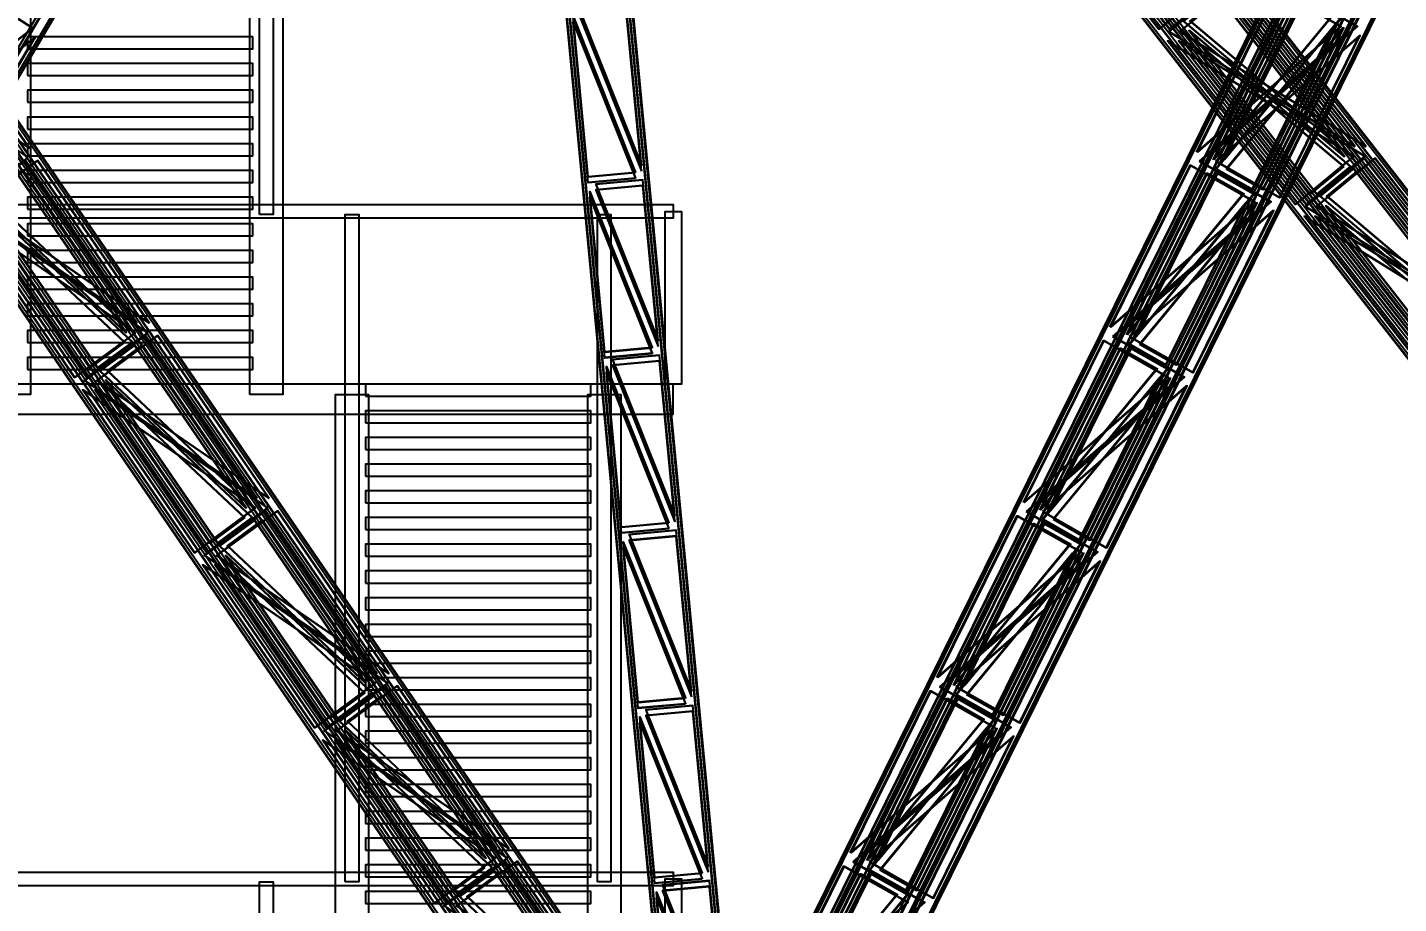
# Model space of a CAD drawing. Header units: millimetres. Extents: x -84906 to 117550, y -3000 to 338000.
# Drawn here: x 4999 to 14129, y 68190 to 74025 of the extents above; entities that cross this region are included whole.
import ezdxf

# ---------------------------------------------------------------- set-up
doc = ezdxf.new("R2010")
doc.units = ezdxf.units.MM
for name, color, linetype, lineweight in [('D-STR-CORE', 7, 'Continuous', 25), ('D-STR-DIM', 7, 'Continuous', 13), ('D-STR-STRC', 7, 'Continuous', 25)]:
    doc.layers.add(name, color=color, linetype=linetype, lineweight=lineweight)
doc.styles.add('OpenSansCondensed-Light', font='OpenSansCondensed-Light.ttf')
doc.styles.add('TOWER_UNICODE', font='Arial Unicode.ttf')
doc.dimstyles.new('EZDXF', dxfattribs={"dimtxt": 0.25, "dimasz": 0.175, "dimexe": 0.375, "dimexo": 0.125, "dimgap": 0.1, "dimtad": 1, "dimlfac": 100, "dimzin": 12, "dimdsep": 46, "dimtxsty": 'OpenSansCondensed-Light', "dimblk": 'ARCHTICK', "dimcen": 2.5, "dimazin": 3, "dimtfac": 0.5, "dimtmove": 2, "dimatfit": 3})

# ---------------------------------------------------------------- blocks, each defined once
blk = doc.blocks.new('_ARCHTICK')
at = {"color": 0, "linetype": 'BYBLOCK', "const_width": 0.15}
blk.add_lwpolyline([(-0.5, -0.5), (0.5, 0.5)], dxfattribs=at)

msp = doc.modelspace()

# ---------------------------------------------------------------- linework, layer by layer
at = {"layer": 'D-STR-CORE'}
for points in [[(6545, 72780), (6545, 77225.8), (6635, 77225.8), (6635, 72780)], [(4800, 71580), (4800, 76025.8), (5020, 76025.8), (5020, 71580)], [(6480, 71580), (6480, 76025.8), (6700, 76025.8), (6700, 71580)], [(5000, 73881.8), (6500, 73881.8), (6500, 73961.8), (5000, 73961.8)], [(5000, 73704), (6500, 73704), (6500, 73784), (5000, 73784)], [(5000, 73526.2), (6500, 73526.2), (6500, 73606.2), (5000, 73606.2)], [(5000, 73348.3), (6500, 73348.3), (6500, 73428.3), (5000, 73428.3)], [(5000, 73170.5), (6500, 73170.5), (6500, 73250.5), (5000, 73250.5)], [(5000, 72992.7), (6500, 72992.7), (6500, 73072.7), (5000, 73072.7)], [(5000, 72814.8), (6500, 72814.8), (6500, 72894.8), (5000, 72894.8)], [(4700, 72845), (9300, 72845), (9300, 72755), (4700, 72755)], [(7115, 68334.2), (7115, 72780), (7205, 72780), (7205, 68334.2)], [(8795, 68334.2), (8795, 72780), (8885, 72780), (8885, 68334.2)], [(9245, 71650), (9245, 72800), (9355, 72800), (9355, 71650)], [(5000, 72637), (6500, 72637), (6500, 72717), (5000, 72717)], [(5000, 72459.2), (6500, 72459.2), (6500, 72539.2), (5000, 72539.2)], [(5000, 72281.3), (6500, 72281.3), (6500, 72361.3), (5000, 72361.3)], [(5000, 72103.5), (6500, 72103.5), (6500, 72183.5), (5000, 72183.5)], [(5000, 71925.7), (6500, 71925.7), (6500, 72005.7), (5000, 72005.7)], [(5000, 71747.8), (6500, 71747.8), (6500, 71827.8), (5000, 71827.8)], [(4700, 71450), (9300, 71450), (9300, 71650), (4700, 71650)], [(7050, 67134.2), (7050, 71580), (7270, 71580), (7270, 67134.2)], [(7250, 71570), (8750, 71570), (8750, 71650), (7250, 71650)], [(8730, 67134.2), (8730, 71580), (8950, 71580), (8950, 67134.2)], [(7250, 71392.2), (8750, 71392.2), (8750, 71472.2), (7250, 71472.2)], [(7250, 71214.3), (8750, 71214.3), (8750, 71294.3), (7250, 71294.3)], [(7250, 71036.5), (8750, 71036.5), (8750, 71116.5), (7250, 71116.5)], [(7250, 70858.7), (8750, 70858.7), (8750, 70938.7), (7250, 70938.7)], [(7250, 70680.8), (8750, 70680.8), (8750, 70760.8), (7250, 70760.8)], [(7250, 70503), (8750, 70503), (8750, 70583), (7250, 70583)], [(7250, 70325.2), (8750, 70325.2), (8750, 70405.2), (7250, 70405.2)], [(7250, 70147.3), (8750, 70147.3), (8750, 70227.3), (7250, 70227.3)], [(7250, 69969.5), (8750, 69969.5), (8750, 70049.5), (7250, 70049.5)], [(7250, 69791.7), (8750, 69791.7), (8750, 69871.7), (7250, 69871.7)], [(7250, 69613.8), (8750, 69613.8), (8750, 69693.8), (7250, 69693.8)], [(7250, 69436), (8750, 69436), (8750, 69516), (7250, 69516)], [(7250, 69258.2), (8750, 69258.2), (8750, 69338.2), (7250, 69338.2)], [(7250, 69080.3), (8750, 69080.3), (8750, 69160.3), (7250, 69160.3)], [(7250, 68902.5), (8750, 68902.5), (8750, 68982.5), (7250, 68982.5)], [(7250, 68724.7), (8750, 68724.7), (8750, 68804.7), (7250, 68804.7)], [(7250, 68546.8), (8750, 68546.8), (8750, 68626.8), (7250, 68626.8)], [(4700, 68399.2), (9300, 68399.2), (9300, 68309.2), (4700, 68309.2)], [(7250, 68369), (8750, 68369), (8750, 68449), (7250, 68449)], [(6545, 63888.3), (6545, 68334.2), (6635, 68334.2), (6635, 63888.3)], [(9245, 67204.2), (9245, 68354.2), (9355, 68354.2), (9355, 67204.2)], [(7250, 68191.2), (8750, 68191.2), (8750, 68271.2), (7250, 68271.2)]]:
    msp.add_lwpolyline(points, close=True, dxfattribs=at)
at = {"layer": 'D-STR-STRC'}
for points in [[(-308.1, 66168.5), (209.8, 65831.5), (8459.8, 79831.5), (7941.9, 80168.5)], [(-303.1, 66168.5), (214.7, 65831.5), (8464.7, 79831.5), (7946.9, 80168.5)], [(9790.1, 66185.3), (9287.4, 65814.7), (-294.2, 79814.7), (208.5, 80185.3)], [(9794.4, 66185.3), (9291.7, 65814.7), (-289.9, 79814.7), (212.8, 80185.3)], [(-214.7, 66168.5), (303.1, 65831.5), (8553.1, 79831.5), (8035.3, 80168.5)], [(9871.5, 66185.3), (9368.8, 65814.7), (-212.8, 79814.7), (289.9, 80185.3)], [(-209.8, 66168.5), (308.1, 65831.5), (8558.1, 79831.5), (8040.2, 80168.5)], [(9875.8, 66185.3), (9373.1, 65814.7), (-208.5, 79814.7), (294.2, 80185.3)], [(19367.7, 66200.3), (18882.7, 65799.7), (7969.6, 79799.7), (8454.5, 80200.3)], [(19371.5, 66200.3), (18886.5, 65799.7), (7973.4, 79799.7), (8458.3, 80200.3)], [(19439.7, 66200.3), (18954.8, 65799.7), (8041.7, 79799.7), (8526.6, 80200.3)], [(19443.5, 66200.3), (18958.6, 65799.7), (8045.5, 79799.7), (8530.4, 80200.3)], [(9718.4, 66121.6), (9388.5, 65878.4), (-193.1, 79878.4), (136.8, 80121.6)], [(9722.7, 66121.6), (9392.8, 65878.4), (-188.8, 79878.4), (141.1, 80121.6)], [(9770.3, 66121.6), (9440.4, 65878.4), (-141.1, 79878.4), (188.8, 80121.6)], [(9774.6, 66121.6), (9444.7, 65878.4), (-136.8, 79878.4), (193.1, 80121.6)], [(19297.4, 66131.4), (18979.1, 65868.6), (8066, 79868.6), (8384.2, 80131.4)], [(19301.2, 66131.4), (18982.9, 65868.6), (8069.8, 79868.6), (8388, 80131.4)], [(19343.4, 66131.4), (19025.1, 65868.6), (8112, 79868.6), (8430.2, 80131.4)], [(19347.1, 66131.4), (19028.9, 65868.6), (8115.8, 79868.6), (8434, 80131.4)], [(9260.2, 66149.7), (9788, 65850.3), (16706.4, 79850.3), (16178.6, 80149.7)], [(9265.9, 66149.7), (9793.8, 65850.3), (16712.2, 79850.3), (16184.3, 80149.7)], [(9369.4, 66149.7), (9897.2, 65850.3), (16815.7, 79850.3), (16287.8, 80149.7)], [(9370.6, 66098.3), (9717, 65901.7), (16635.5, 79901.7), (16289.1, 80098.3)], [(9375.1, 66149.7), (9903, 65850.3), (16821.4, 79850.3), (16293.6, 80149.7)], [(9376.4, 66098.3), (9722.8, 65901.7), (16641.2, 79901.7), (16294.8, 80098.3)], [(9440.3, 66098.3), (9786.7, 65901.7), (16705.2, 79901.7), (16358.8, 80098.3)], [(9446.1, 66098.3), (9792.5, 65901.7), (16710.9, 79901.7), (16364.5, 80098.3)], [(9800.6, 66040.7), (9362.5, 66000.4), (8031, 80000.4), (8469, 80040.7)], [(9800.6, 66040.7), (9362.5, 66000.4), (8031, 80000.4), (8469, 80040.7)], [(9800.6, 66037.7), (9362.5, 65997.5), (8031, 79997.5), (8469, 80037.7)], [(9800.6, 66037.7), (9362.5, 65997.5), (8031, 79997.5), (8469, 80037.7)], [(9800.6, 66002.5), (9362.5, 65962.3), (8031, 79962.3), (8469, 80002.5)], [(9800.6, 66002.5), (9362.5, 65962.3), (8031, 79962.3), (8469, 80002.5)], [(9800.6, 65999.6), (9362.5, 65959.3), (8031, 79959.3), (8469, 79999.6)], [(9800.6, 65999.6), (9362.5, 65959.3), (8031, 79959.3), (8469, 79999.6)], [(12920.6, 74335.2), (12530.3, 74012.9), (11681.7, 75101.6)], [(12924.3, 74335.2), (12534.1, 74012.9), (11685.5, 75101.6)], [(12992.6, 74335.2), (12602.4, 74012.9), (11753.8, 75101.6)], [(12996.4, 74335.2), (12606.2, 74012.9), (11757.6, 75101.6)], [(13836.7, 73231.8), (12988.1, 74320.4), (12597.9, 73998.1)], [(13840.5, 73231.8), (12991.9, 74320.4), (12601.7, 73998.1)], [(13908.8, 73231.8), (13060.2, 74320.4), (12669.9, 73998.1)], [(13912.6, 73231.8), (13064, 74320.4), (12673.7, 73998.1)], [(5008.8, 73221.3), (4266.2, 74306.4), (3861.6, 74008.2)], [(5013.1, 73221.3), (4270.4, 74306.4), (3865.9, 74008.2)], [(3979, 73209), (4616.4, 74290.7), (5033.1, 74019.6)], [(3983.9, 73209), (4621.3, 74290.7), (5038, 74019.6)], [(13766.4, 73162.9), (12917.8, 74251.6), (12694.2, 74067)], [(13770.2, 73162.9), (12921.6, 74251.6), (12698, 74067)], [(13812.4, 73162.9), (12963.8, 74251.6), (12740.2, 74067)], [(13816.2, 73162.9), (12967.6, 74251.6), (12744, 74067)], [(12784, 73195.1), (13316.9, 74273.4), (13741.6, 74032.4)], [(12789.8, 73195.1), (13322.6, 74273.4), (13747.4, 74032.4)], [(12893.2, 73195.1), (13426.1, 74273.4), (13850.9, 74032.4)], [(12899, 73195.1), (13431.9, 74273.4), (13856.6, 74032.4)], [(9088.3, 73107.9), (8986.6, 74176.8), (8673, 74148)], [(9088.3, 73107.9), (8986.6, 74176.8), (8673, 74148)], [(9088.3, 73104.9), (8986.6, 74173.8), (8673, 74145)], [(9088.3, 73104.9), (8986.6, 74173.8), (8673, 74145)], [(9088.3, 73069.8), (8986.6, 74138.7), (8673, 74109.9)], [(9088.3, 73069.8), (8986.6, 74138.7), (8673, 74109.9)], [(9088.3, 73066.8), (8986.6, 74135.7), (8673, 74106.9)], [(9088.3, 73066.8), (8986.6, 74135.7), (8673, 74106.9)], [(12894.5, 73143.6), (13427.4, 74221.9), (13670.7, 74083.9)], [(12900.3, 73143.6), (13433.1, 74221.9), (13676.4, 74083.9)], [(12964.2, 73143.6), (13497.1, 74221.9), (13740.4, 74083.9)], [(12970, 73143.6), (13502.8, 74221.9), (13746.1, 74083.9)], [(9047.6, 73059.8), (8734, 73031), (8632.3, 74099.9)], [(9047.6, 73059.8), (8734, 73031), (8632.3, 74099.9)], [(9047.6, 73056.8), (8734, 73028), (8632.3, 74096.9)], [(9047.6, 73056.8), (8734, 73028), (8632.3, 74096.9)], [(9047.6, 73021.7), (8734, 72992.9), (8632.3, 74061.7)], [(9047.6, 73021.7), (8734, 72992.9), (8632.3, 74061.7)], [(9047.6, 73018.7), (8734, 72989.9), (8632.3, 74058.7)], [(9047.6, 73018.7), (8734, 72989.9), (8632.3, 74058.7)], [(3992.9, 73147.1), (4409.6, 72876), (5047, 73957.6)], [(3997.8, 73147.1), (4414.5, 72876), (5051.9, 73957.6)], [(13759.7, 73099.7), (13536.1, 72915.1), (12687.5, 74003.7)], [(13763.5, 73099.7), (13539.9, 72915.1), (12691.3, 74003.7)], [(13805.7, 73099.7), (13582.1, 72915.1), (12733.5, 74003.7)], [(13809.5, 73099.7), (13585.9, 72915.1), (12737.3, 74003.7)], [(12801.5, 73134.3), (13226.2, 72893.3), (13759.1, 73971.6)], [(12807.2, 73134.3), (13232, 72893.3), (13764.9, 73971.6)], [(12910.7, 73134.3), (13335.5, 72893.3), (13868.3, 73971.6)], [(12912, 73082.8), (13155.3, 72944.7), (13688.1, 74023)], [(12916.5, 73134.3), (13341.2, 72893.3), (13874.1, 73971.6)], [(12917.7, 73082.8), (13161, 72944.7), (13693.9, 74023)], [(12981.7, 73082.8), (13225, 72944.7), (13757.8, 74023)], [(12987.4, 73082.8), (13230.7, 72944.7), (13763.6, 74023)], [(5002.9, 73158.5), (4598.4, 72860.3), (3855.7, 73945.4)], [(13830, 73168.5), (13439.8, 72846.2), (12591.1, 73934.9)], [(13833.8, 73168.5), (13443.5, 72846.2), (12594.9, 73934.9)], [(13902, 73168.5), (13511.8, 72846.2), (12663.2, 73934.9)], [(13905.8, 73168.5), (13515.6, 72846.2), (12667, 73934.9)], [(5725.9, 72054.6), (4983.2, 73139.7), (4578.7, 72841.5)], [(5730.2, 72054.6), (4987.5, 73139.7), (4583, 72841.5)], [(5807.3, 72054.6), (5064.6, 73139.7), (4660.1, 72841.5)], [(5811.6, 72054.6), (5068.9, 73139.7), (4664.4, 72841.5)], [(14746.1, 72065.1), (13897.5, 73153.8), (13507.3, 72831.5)], [(14749.9, 72065.1), (13901.3, 73153.8), (13511.1, 72831.5)], [(14818.2, 72065.1), (13969.6, 73153.8), (13579.4, 72831.5)], [(14822, 72065.1), (13973.4, 73153.8), (13583.2, 72831.5)], [(5654.2, 71990.9), (4911.5, 73076), (4679.8, 72905.2)], [(5658.5, 71990.9), (4915.8, 73076), (4684.1, 72905.2)], [(5706.2, 71990.9), (4963.5, 73076), (4731.8, 72905.2)], [(5710.4, 71990.9), (4967.8, 73076), (4736.1, 72905.2)], [(12207.5, 72028.4), (12740.4, 73106.7), (13165.1, 72865.7)], [(12213.2, 72028.4), (12746.1, 73106.7), (13170.9, 72865.7)], [(12316.7, 72028.4), (12849.6, 73106.7), (13274.3, 72865.7)], [(12318, 71977), (12850.8, 73055.3), (13094.1, 72917.2)], [(12322.5, 72028.4), (12855.3, 73106.7), (13280.1, 72865.7)], [(12323.7, 71977), (12856.6, 73055.3), (13099.9, 72917.2)], [(12387.7, 71977), (12920.5, 73055.3), (13163.8, 72917.2)], [(12393.4, 71977), (12926.3, 73055.3), (13169.6, 72917.2)], [(14675.8, 71996.3), (13827.2, 73084.9), (13603.7, 72900.3)], [(14679.6, 71996.3), (13831, 73084.9), (13607.5, 72900.3)], [(14721.8, 71996.3), (13873.2, 73084.9), (13649.7, 72900.3)], [(14725.6, 71996.3), (13877, 73084.9), (13653.5, 72900.3)], [(9199.2, 71941.3), (9097.6, 73010.1), (8783.9, 72981.3)], [(9199.2, 71941.3), (9097.6, 73010.1), (8783.9, 72981.3)], [(9199.2, 71938.3), (9097.6, 73007.1), (8783.9, 72978.3)], [(9199.2, 71938.3), (9097.6, 73007.1), (8783.9, 72978.3)], [(9199.2, 71903.1), (9097.6, 72972), (8783.9, 72943.2)], [(9199.2, 71903.1), (9097.6, 72972), (8783.9, 72943.2)], [(9199.2, 71900.1), (9097.6, 72969), (8783.9, 72940.2)], [(9199.2, 71900.1), (9097.6, 72969), (8783.9, 72940.2)], [(9158.6, 71893.1), (8845, 71864.3), (8743.3, 72933.2)], [(9158.6, 71893.1), (8845, 71864.3), (8743.3, 72933.2)], [(9158.6, 71890.1), (8845, 71861.3), (8743.3, 72930.2)], [(9158.6, 71890.1), (8845, 71861.3), (8743.3, 72930.2)], [(9158.6, 71855), (8845, 71826.2), (8743.3, 72895.1)], [(9158.6, 71855), (8845, 71826.2), (8743.3, 72895.1)], [(9158.6, 71852), (8845, 71823.2), (8743.3, 72892.1)], [(9158.6, 71852), (8845, 71823.2), (8743.3, 72892.1)], [(12335.4, 71916.1), (12578.7, 71778.1), (13111.6, 72856.4)], [(12341.2, 71916.1), (12584.5, 71778.1), (13117.4, 72856.4)], [(12405.1, 71916.1), (12648.4, 71778.1), (13181.3, 72856.4)], [(12410.9, 71916.1), (12654.2, 71778.1), (13187, 72856.4)], [(5715.6, 71991.8), (5311.1, 71693.6), (4568.5, 72778.7)], [(5719.9, 71991.8), (5315.4, 71693.6), (4572.7, 72778.7)], [(5797.1, 71991.8), (5392.5, 71693.6), (4649.9, 72778.7)], [(5801.3, 71991.8), (5396.8, 71693.6), (4654.1, 72778.7)], [(5644, 71928.1), (5412.3, 71757.3), (4669.6, 72842.4)], [(5648.3, 71928.1), (5416.5, 71757.3), (4673.9, 72842.4)], [(5695.9, 71928.1), (5464.2, 71757.3), (4721.5, 72842.4)], [(5700.2, 71928.1), (5468.5, 71757.3), (4725.8, 72842.4)], [(12225, 71967.6), (12649.7, 71726.6), (13182.6, 72804.9)], [(12230.7, 71967.6), (12655.5, 71726.6), (13188.3, 72804.9)], [(12334.2, 71967.6), (12758.9, 71726.6), (13291.8, 72804.9)], [(12339.9, 71967.6), (12764.7, 71726.6), (13297.5, 72804.9)], [(14739.4, 72001.9), (14349.2, 71679.6), (13500.5, 72768.2)], [(14743.2, 72001.9), (14353, 71679.6), (13504.3, 72768.2)], [(14811.5, 72001.9), (14421.2, 71679.6), (13572.6, 72768.2)], [(14815.3, 72001.9), (14425, 71679.6), (13576.4, 72768.2)], [(14669.1, 71933), (14445.6, 71748.4), (13596.9, 72837.1)], [(14672.9, 71933), (14449.4, 71748.4), (13600.7, 72837.1)], [(14715.1, 71933), (14491.6, 71748.4), (13642.9, 72837.1)], [(14718.9, 71933), (14495.4, 71748.4), (13646.7, 72837.1)], [(6524.3, 70887.9), (5781.7, 71973.1), (5377.2, 71674.8)], [(6528.6, 70887.9), (5786, 71973.1), (5381.4, 71674.8)], [(6605.8, 70887.9), (5863.1, 71973.1), (5458.6, 71674.8)], [(6610, 70887.9), (5867.4, 71973.1), (5462.9, 71674.8)], [(6452.7, 70824.2), (5710, 71909.4), (5478.3, 71738.5)], [(6457, 70824.2), (5714.3, 71909.4), (5482.6, 71738.5)], [(6504.6, 70824.2), (5762, 71909.4), (5530.2, 71738.5)], [(6508.9, 70824.2), (5766.2, 71909.4), (5534.5, 71738.5)], [(11631, 70861.8), (12163.8, 71940.1), (12588.6, 71699.1)], [(11636.7, 70861.8), (12169.6, 71940.1), (12594.3, 71699.1)], [(11740.2, 70861.8), (12273, 71940.1), (12697.8, 71699.1)], [(11741.4, 70810.3), (12274.3, 71888.6), (12517.6, 71750.5)], [(11745.9, 70861.8), (12278.8, 71940.1), (12703.5, 71699.1)], [(11747.2, 70810.3), (12280.1, 71888.6), (12523.4, 71750.5)], [(11811.1, 70810.3), (12344, 71888.6), (12587.3, 71750.5)], [(11816.9, 70810.3), (12349.7, 71888.6), (12593.1, 71750.5)], [(9269.6, 70726.5), (8955.9, 70697.7), (8854.3, 71766.5)], [(9269.6, 70726.5), (8955.9, 70697.7), (8854.3, 71766.5)], [(9269.6, 70723.5), (8955.9, 70694.7), (8854.3, 71763.5)], [(9269.6, 70723.5), (8955.9, 70694.7), (8854.3, 71763.5)], [(9310.2, 70774.6), (9208.5, 71843.4), (8894.9, 71814.7)], [(9310.2, 70774.6), (9208.5, 71843.4), (8894.9, 71814.7)], [(9310.2, 70771.6), (9208.5, 71840.5), (8894.9, 71811.7)], [(9310.2, 70771.6), (9208.5, 71840.5), (8894.9, 71811.7)], [(9310.2, 70736.5), (9208.5, 71805.3), (8894.9, 71776.5)], [(9310.2, 70736.5), (9208.5, 71805.3), (8894.9, 71776.5)], [(9310.2, 70733.5), (9208.5, 71802.3), (8894.9, 71773.5)], [(9310.2, 70733.5), (9208.5, 71802.3), (8894.9, 71773.5)], [(6442.4, 70761.5), (6210.7, 70590.6), (5468, 71675.8)], [(6446.7, 70761.5), (6215, 70590.6), (5472.3, 71675.8)], [(6494.4, 70761.5), (6262.7, 70590.6), (5520, 71675.8)], [(6498.7, 70761.5), (6267, 70590.6), (5524.3, 71675.8)], [(9269.6, 70688.3), (8955.9, 70659.5), (8854.3, 71728.4)], [(9269.6, 70688.3), (8955.9, 70659.5), (8854.3, 71728.4)], [(9269.6, 70685.3), (8955.9, 70656.6), (8854.3, 71725.4)], [(9269.6, 70685.3), (8955.9, 70656.6), (8854.3, 71725.4)], [(11758.9, 70749.5), (12002.2, 70611.4), (12535.1, 71689.7)], [(11764.7, 70749.5), (12008, 70611.4), (12540.8, 71689.7)], [(11828.6, 70749.5), (12071.9, 70611.4), (12604.8, 71689.7)], [(11834.3, 70749.5), (12077.6, 70611.4), (12610.5, 71689.7)], [(6514.1, 70825.2), (6109.6, 70526.9), (5366.9, 71612.1)], [(6518.4, 70825.2), (6113.9, 70526.9), (5371.2, 71612.1)], [(6595.5, 70825.2), (6191, 70526.9), (5448.3, 71612.1)], [(6599.8, 70825.2), (6195.3, 70526.9), (5452.6, 71612.1)], [(11648.4, 70800.9), (12073.2, 70559.9), (12606, 71638.2)], [(11654.2, 70800.9), (12078.9, 70559.9), (12611.8, 71638.2)], [(11757.6, 70800.9), (12182.4, 70559.9), (12715.2, 71638.2)], [(11763.4, 70800.9), (12188.1, 70559.9), (12721, 71638.2)], [(7322.8, 69721.3), (6580.1, 70806.4), (6175.6, 70508.2)], [(7327.1, 69721.3), (6584.4, 70806.4), (6179.9, 70508.2)], [(7404.2, 69721.3), (6661.5, 70806.4), (6257, 70508.2)], [(7408.5, 69721.3), (6665.8, 70806.4), (6261.3, 70508.2)], [(11054.4, 69695.1), (11587.3, 70773.4), (12012, 70532.4)], [(11060.2, 69695.1), (11593, 70773.4), (12017.8, 70532.4)], [(11163.6, 69695.1), (11696.5, 70773.4), (12121.2, 70532.4)], [(11169.4, 69695.1), (11702.2, 70773.4), (12127, 70532.4)], [(7251.1, 69657.6), (6508.5, 70742.7), (6276.8, 70571.9)], [(7255.4, 69657.6), (6512.8, 70742.7), (6281, 70571.9)], [(7303.1, 69657.6), (6560.4, 70742.7), (6328.7, 70571.9)], [(7307.4, 69657.6), (6564.7, 70742.7), (6333, 70571.9)], [(9421.1, 69607.9), (9319.5, 70676.8), (9005.9, 70648)], [(9421.1, 69607.9), (9319.5, 70676.8), (9005.9, 70648)], [(9421.1, 69604.9), (9319.5, 70673.8), (9005.9, 70645)], [(9421.1, 69604.9), (9319.5, 70673.8), (9005.9, 70645)], [(11164.9, 69643.6), (11697.8, 70721.9), (11941.1, 70583.9)], [(11170.7, 69643.6), (11703.5, 70721.9), (11946.8, 70583.9)], [(11234.6, 69643.6), (11767.5, 70721.9), (12010.8, 70583.9)], [(11240.3, 69643.6), (11773.2, 70721.9), (12016.5, 70583.9)], [(9380.5, 69559.8), (9066.9, 69531), (8965.2, 70599.9)], [(9380.5, 69559.8), (9066.9, 69531), (8965.2, 70599.9)], [(9380.5, 69556.8), (9066.9, 69528), (8965.2, 70596.9)], [(9380.5, 69556.8), (9066.9, 69528), (8965.2, 70596.9)], [(9421.1, 69569.8), (9319.5, 70638.7), (9005.9, 70609.9)], [(9421.1, 69569.8), (9319.5, 70638.7), (9005.9, 70609.9)], [(9421.1, 69566.8), (9319.5, 70635.7), (9005.9, 70606.9)], [(9421.1, 69566.8), (9319.5, 70635.7), (9005.9, 70606.9)], [(7240.9, 69594.8), (7009.2, 69424), (6266.5, 70509.1)], [(7245.2, 69594.8), (7013.5, 69424), (6270.8, 70509.1)], [(7292.8, 69594.8), (7061.1, 69424), (6318.5, 70509.1)], [(7297.1, 69594.8), (7065.4, 69424), (6322.7, 70509.1)], [(9380.5, 69521.7), (9066.9, 69492.9), (8965.2, 70561.7)], [(9380.5, 69521.7), (9066.9, 69492.9), (8965.2, 70561.7)], [(9380.5, 69518.7), (9066.9, 69489.9), (8965.2, 70558.7)], [(9380.5, 69518.7), (9066.9, 69489.9), (8965.2, 70558.7)], [(11182.4, 69582.8), (11425.7, 69444.7), (11958.5, 70523)], [(11188.1, 69582.8), (11431.4, 69444.7), (11964.3, 70523)], [(11252.1, 69582.8), (11495.4, 69444.7), (12028.2, 70523)], [(11257.8, 69582.8), (11501.1, 69444.7), (12034, 70523)], [(7312.6, 69658.5), (6908.1, 69360.3), (6165.4, 70445.4)], [(7316.9, 69658.5), (6912.3, 69360.3), (6169.7, 70445.4)], [(7394, 69658.5), (6989.5, 69360.3), (6246.8, 70445.4)], [(7398.3, 69658.5), (6993.7, 69360.3), (6251.1, 70445.4)], [(11071.9, 69634.3), (11496.6, 69393.3), (12029.5, 70471.6)], [(11077.6, 69634.3), (11502.4, 69393.3), (12035.2, 70471.6)], [(11181.1, 69634.3), (11605.8, 69393.3), (12138.7, 70471.6)], [(11186.8, 69634.3), (11611.6, 69393.3), (12144.5, 70471.6)], [(8121.3, 68554.6), (7378.6, 69639.7), (6974.1, 69341.5)], [(8125.6, 68554.6), (7382.9, 69639.7), (6978.4, 69341.5)], [(8202.7, 68554.6), (7460, 69639.7), (7055.5, 69341.5)], [(8207, 68554.6), (7464.3, 69639.7), (7059.8, 69341.5)], [(8049.6, 68490.9), (7306.9, 69576), (7075.2, 69405.2)], [(8053.9, 68490.9), (7311.2, 69576), (7079.5, 69405.2)], [(8101.6, 68490.9), (7358.9, 69576), (7127.2, 69405.2)], [(8105.8, 68490.9), (7363.2, 69576), (7131.5, 69405.2)], [(10477.9, 68528.4), (11010.8, 69606.7), (11435.5, 69365.7)], [(10483.6, 68528.4), (11016.5, 69606.7), (11441.3, 69365.7)], [(10587.1, 68528.4), (11120, 69606.7), (11544.7, 69365.7)], [(10592.8, 68528.4), (11125.7, 69606.7), (11550.5, 69365.7)], [(9532.1, 68441.3), (9430.5, 69510.1), (9116.8, 69481.3)], [(9532.1, 68441.3), (9430.5, 69510.1), (9116.8, 69481.3)], [(9532.1, 68438.3), (9430.5, 69507.1), (9116.8, 69478.3)], [(9532.1, 68438.3), (9430.5, 69507.1), (9116.8, 69478.3)], [(10588.4, 68477), (11121.2, 69555.3), (11364.5, 69417.2)], [(10594.1, 68477), (11127, 69555.3), (11370.3, 69417.2)], [(10658.1, 68477), (11190.9, 69555.3), (11434.2, 69417.2)], [(10663.8, 68477), (11196.7, 69555.3), (11440, 69417.2)], [(9491.5, 68393.1), (9177.9, 68364.3), (9076.2, 69433.2)], [(9491.5, 68393.1), (9177.9, 68364.3), (9076.2, 69433.2)], [(9491.5, 68390.1), (9177.9, 68361.3), (9076.2, 69430.2)], [(9491.5, 68390.1), (9177.9, 68361.3), (9076.2, 69430.2)], [(9491.5, 68355), (9177.9, 68326.2), (9076.2, 69395.1)], [(9491.5, 68355), (9177.9, 68326.2), (9076.2, 69395.1)], [(9491.5, 68352), (9177.9, 68323.2), (9076.2, 69392.1)], [(9491.5, 68352), (9177.9, 68323.2), (9076.2, 69392.1)], [(9532.1, 68403.1), (9430.5, 69472), (9116.8, 69443.2)], [(9532.1, 68403.1), (9430.5, 69472), (9116.8, 69443.2)], [(9532.1, 68400.1), (9430.5, 69469), (9116.8, 69440.2)], [(9532.1, 68400.1), (9430.5, 69469), (9116.8, 69440.2)], [(8039.4, 68428.1), (7807.6, 68257.3), (7065, 69342.4)], [(8043.6, 68428.1), (7811.9, 68257.3), (7069.3, 69342.4)], [(8091.3, 68428.1), (7859.6, 68257.3), (7116.9, 69342.4)], [(8095.6, 68428.1), (7863.9, 68257.3), (7121.2, 69342.4)], [(10495.4, 68467.6), (10920.1, 68226.6), (11453, 69304.9)], [(10501.1, 68467.6), (10925.8, 68226.6), (11458.7, 69304.9)], [(10604.6, 68467.6), (11029.3, 68226.6), (11562.2, 69304.9)], [(10605.8, 68416.1), (10849.1, 68278.1), (11382, 69356.4)], [(10610.3, 68467.6), (11035.1, 68226.6), (11567.9, 69304.9)], [(10611.6, 68416.1), (10854.9, 68278.1), (11387.7, 69356.4)], [(10675.5, 68416.1), (10918.8, 68278.1), (11451.7, 69356.4)], [(10681.3, 68416.1), (10924.6, 68278.1), (11457.4, 69356.4)], [(8111, 68491.8), (7706.5, 68193.6), (6963.8, 69278.7)], [(8115.3, 68491.8), (7710.8, 68193.6), (6968.1, 69278.7)], [(8192.4, 68491.8), (7787.9, 68193.6), (7045.3, 69278.7)], [(8196.7, 68491.8), (7792.2, 68193.6), (7049.5, 69278.7)], [(8919.7, 67387.9), (8177.1, 68473.1), (7772.5, 68174.8)], [(8924, 67387.9), (8181.4, 68473.1), (7776.8, 68174.8)], [(9001.1, 67387.9), (8258.5, 68473.1), (7854, 68174.8)], [(9005.4, 67387.9), (8262.8, 68473.1), (7858.2, 68174.8)], [(8848.1, 67324.2), (8105.4, 68409.4), (7873.7, 68238.5)], [(8852.3, 67324.2), (8109.7, 68409.4), (7878, 68238.5)], [(8900, 67324.2), (8157.3, 68409.4), (7925.6, 68238.5)], [(8904.3, 67324.2), (8161.6, 68409.4), (7929.9, 68238.5)], [(9901.4, 67361.8), (10434.2, 68440.1), (10859, 68199.1)], [(9907.1, 67361.8), (10440, 68440.1), (10864.7, 68199.1)], [(10010.6, 67361.8), (10543.4, 68440.1), (10968.2, 68199.1)], [(10011.8, 67310.3), (10544.7, 68388.6), (10788, 68250.5)], [(10016.3, 67361.8), (10549.2, 68440.1), (10973.9, 68199.1)], [(10017.6, 67310.3), (10550.4, 68388.6), (10793.8, 68250.5)], [(10081.5, 67310.3), (10614.4, 68388.6), (10857.7, 68250.5)], [(10087.3, 67310.3), (10620.1, 68388.6), (10863.4, 68250.5)], [(9643.1, 67274.6), (9541.4, 68343.4), (9227.8, 68314.7)], [(9643.1, 67274.6), (9541.4, 68343.4), (9227.8, 68314.7)], [(9643.1, 67271.6), (9541.4, 68340.5), (9227.8, 68311.7)], [(9643.1, 67271.6), (9541.4, 68340.5), (9227.8, 68311.7)], [(9643.1, 67236.5), (9541.4, 68305.3), (9227.8, 68276.5)], [(9643.1, 67236.5), (9541.4, 68305.3), (9227.8, 68276.5)], [(9643.1, 67233.5), (9541.4, 68302.3), (9227.8, 68273.5)], [(9643.1, 67233.5), (9541.4, 68302.3), (9227.8, 68273.5)], [(9602.5, 67226.5), (9288.8, 67197.7), (9187.2, 68266.5)], [(9602.5, 67226.5), (9288.8, 67197.7), (9187.2, 68266.5)], [(9602.5, 67223.5), (9288.8, 67194.7), (9187.2, 68263.5)], [(9602.5, 67223.5), (9288.8, 67194.7), (9187.2, 68263.5)], [(9602.5, 67188.3), (9288.8, 67159.5), (9187.2, 68228.4)], [(9602.5, 67188.3), (9288.8, 67159.5), (9187.2, 68228.4)], [(9602.5, 67185.3), (9288.8, 67156.6), (9187.2, 68225.4)], [(9602.5, 67185.3), (9288.8, 67156.6), (9187.2, 68225.4)]]:
    msp.add_lwpolyline(points, close=True, dxfattribs=at)
for points in [[(9774.4, 66173.7), (192.8, 80173.7)], [(9790.1, 66185.3), (208.5, 80185.3)], [(9860.1, 66173.7), (278.5, 80173.7)], [(9875.8, 66185.3), (294.2, 80185.3)], [(19352.5, 66187.7), (8439.4, 80187.7)], [(19367.7, 66200.3), (8454.5, 80200.3)], [(19428.4, 66187.7), (8515.2, 80187.7)], [(19443.5, 66200.3), (8530.4, 80200.3)], [(9702.7, 66110), (121.1, 80110)], [(9718.4, 66121.6), (136.8, 80121.6)], [(9758.9, 66110), (177.4, 80110)], [(9774.6, 66121.6), (193.1, 80121.6)], [(19282.2, 66118.9), (8369.1, 80118.9)], [(19297.4, 66131.4), (8384.2, 80131.4)], [(19332, 66118.9), (8418.9, 80118.9)], [(19347.1, 66131.4), (8434, 80131.4)], [(9260.2, 66149.7), (16178.6, 80149.7)], [(9276.7, 66140.4), (16195.1, 80140.4)], [(9370.6, 66098.3), (16289.1, 80098.3)], [(9375.1, 66149.7), (16293.6, 80149.7)], [(9387.1, 66088.9), (16305.6, 80088.9)], [(9391.6, 66140.4), (16310.1, 80140.4)], [(9446.1, 66098.3), (16364.5, 80098.3)], [(9462.6, 66088.9), (16381, 80088.9)], [(9362.5, 66000.4), (8031, 80000.4)], [(9362.5, 66000.4), (8031, 80000.4)], [(9382.4, 66002.3), (8050.9, 80002.3)], [(9382.4, 66002.3), (8050.9, 80002.3)], [(9780.7, 66038.8), (8449.1, 80038.8)], [(9780.7, 66038.8), (8449.1, 80038.8)], [(9780.7, 65997.7), (8449.1, 79997.7)], [(9780.7, 65997.7), (8449.1, 79997.7)], [(9800.6, 66040.7), (8469, 80040.7)], [(9800.6, 66040.7), (8469, 80040.7)], [(9800.6, 65999.6), (8469, 79999.6)], [(9800.6, 65999.6), (8469, 79999.6)], [(9404.2, 65890), (-177.4, 79890)], [(9460.4, 65890), (-121.1, 79890)], [(9362.5, 65959.3), (8031, 79959.3)], [(9362.5, 65959.3), (8031, 79959.3)], [(9382.4, 65961.2), (8050.9, 79961.2)], [(9382.4, 65961.2), (8050.9, 79961.2)], [(9700.5, 65911.1), (16619, 79911.1)], [(9717, 65901.7), (16635.5, 79901.7)], [(9776, 65911.1), (16694.4, 79911.1)], [(9792.5, 65901.7), (16710.9, 79901.7)], [(9287.4, 65814.7), (-294.2, 79814.7)], [(9303.1, 65826.3), (-278.5, 79826.3)], [(9373.1, 65814.7), (-208.5, 79814.7)], [(9388.5, 65878.4), (-193.1, 79878.4)], [(9388.8, 65826.3), (-192.8, 79826.3)], [(9444.7, 65878.4), (-136.8, 79878.4)], [(193.6, 65842.1), (8443.6, 79842.1)], [(209.8, 65831.5), (8459.8, 79831.5)], [(291.9, 65842.1), (8541.9, 79842.1)], [(308.1, 65831.5), (8558.1, 79831.5)], [(18882.7, 65799.7), (7969.6, 79799.7)], [(18897.9, 65812.3), (7984.8, 79812.3)], [(18958.6, 65799.7), (8045.5, 79799.7)], [(18973.7, 65812.3), (8060.6, 79812.3)], [(18979.1, 65868.6), (8066, 79868.6)], [(18994.3, 65881.1), (8081.1, 79881.1)], [(19028.9, 65868.6), (8115.8, 79868.6)], [(19044.1, 65881.1), (8130.9, 79881.1)], [(9771.5, 65859.6), (16689.9, 79859.6)], [(9788, 65850.3), (16706.4, 79850.3)], [(9886.5, 65859.6), (16804.9, 79859.6)], [(9903, 65850.3), (16821.4, 79850.3)]]:
    msp.add_lwpolyline(points, dxfattribs=at)

# ---------------------------------------------------------------- dimensions: what is measured, and where the dimension line sits
at = {"layer": 'D-STR-DIM'}
for base, p2 in [((116500, 0), (0, 223550)), ((85000, 0), (0, 125000))]:
    msp.add_linear_dim(base=base, p1=(0, 0), p2=p2, angle=90, dimstyle='EZDXF', override={"dimtxt": 4200, "dimasz": 1875, "dimexe": 1050, "dimexo": 900, "dimgap": 1050, "dimtad": 1, "dimdec": 0, "dimlfac": 1, "dimlunit": 2, "dimtxsty": 'TOWER_UNICODE', "dimclrd": 7, "dimclre": 7, "dimclrt": 7}, dxfattribs=at).render()

doc.saveas('drawing.dxf')
